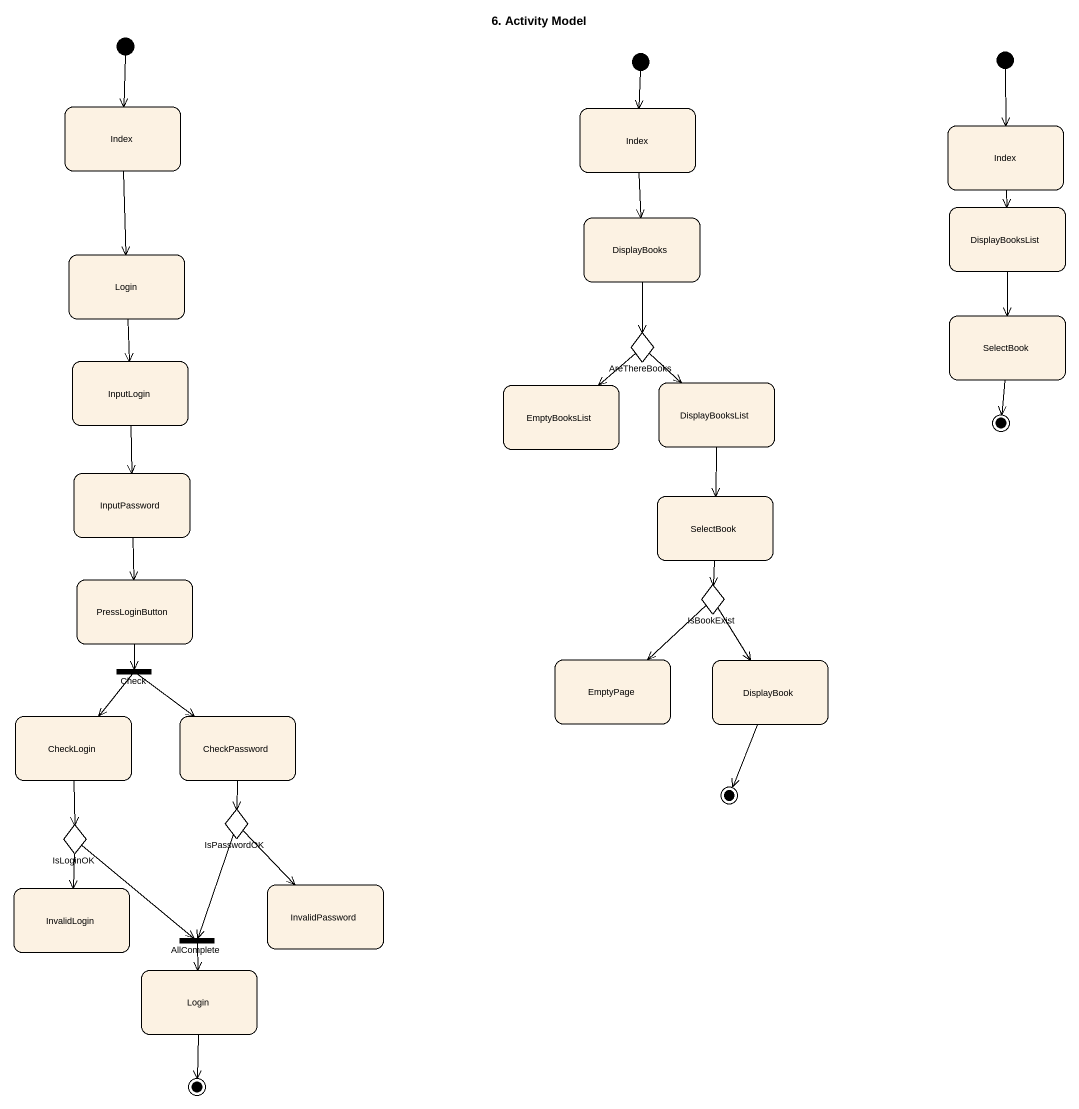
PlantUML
@startuml
title 6. Activity Model
hide empty description
state initial1 <<start>>
state initial2 <<start>>
state initial3 <<start>>
state Index
state "Index" as Index_2
state "Index" as Index_3
state DisplayBooks
state DisplayBooksList
state Login
state SelectBook
state AreThereBooks <<choice>>
state InputLogin
state EmptyBooksList
state "DisplayBooksList" as DisplayBooksList_2
state final1 <<end>>
state InputPassword
state "SelectBook" as SelectBook_2
state PressLoginButton
state IsBookExist <<choice>>
state EmptyPage
state DisplayBook
state Check <<fork>>
state CheckLogin
state CheckPassword
state IsPasswordOK <<choice>>
state final2 <<end>>
state IsLoginOK <<choice>>
state InvalidLogin
state InvalidPassword
state "Login" as Login_2
state AllComplete <<join>>
state final3 <<end>>
initial1 --> Index
initial2 --> Index_2
initial3 --> Index_3
Index --> Login
Index_2 --> DisplayBooks
Index_3 --> DisplayBooksList
DisplayBooks --> AreThereBooks
DisplayBooksList --> SelectBook
Login --> InputLogin
SelectBook --> final1
AreThereBooks --> EmptyBooksList
AreThereBooks --> DisplayBooksList_2
InputLogin --> InputPassword
DisplayBooksList_2 --> SelectBook_2
InputPassword --> PressLoginButton
SelectBook_2 --> IsBookExist
PressLoginButton --> Check
IsBookExist --> EmptyPage
IsBookExist --> DisplayBook
DisplayBook --> final2
Check --> CheckLogin
Check --> CheckPassword
CheckLogin --> IsLoginOK
CheckPassword --> IsPasswordOK
IsPasswordOK --> InvalidPassword
IsPasswordOK --> AllComplete
IsLoginOK --> InvalidLogin
IsLoginOK --> AllComplete
Login_2 --> final3
AllComplete --> Login_2
@enduml
